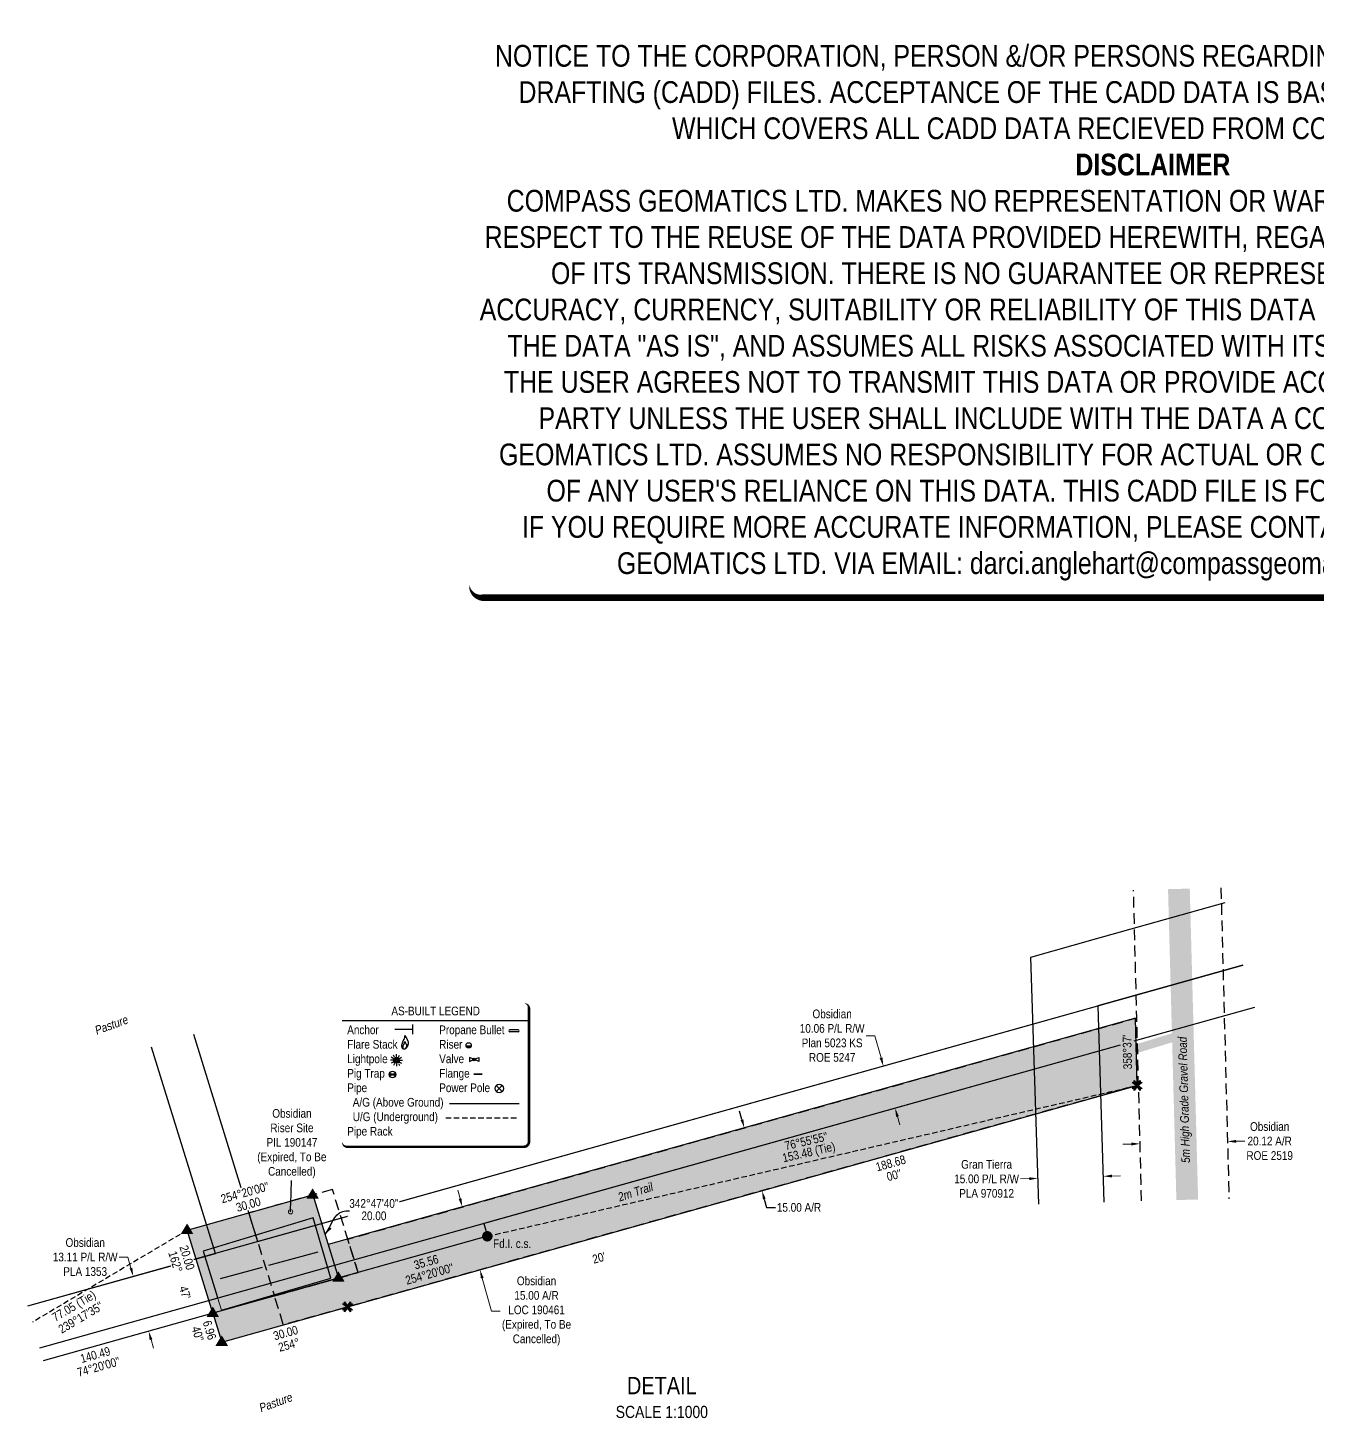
# Model space of a CAD drawing. Extents: x 610690 to 613304, y 5894066 to 5895859.
# Drawn here: x 610690 to 612173, y 5894260 to 5895859 of the extents above; entities that cross this region are included whole.
import ezdxf
from ezdxf.enums import TextEntityAlignment as Align

# ---------------------------------------------------------------- set-up
doc = ezdxf.new("R2010")
doc.units = 0
doc.header["$LTSCALE"] = 5
doc.header["$PDSIZE"] = 0.5
for name, pattern in [('foc-ACCESSROAD', [3.75, 2.5, -1.25]), ('foc-TIELINE', [1.875, 1.25, -0.625]), ('POWERLINE5', [7.8, 2.4, -0.6, 0.6, -0.6, 0.6, -0.6, 2.4]), ('UG_PIPE', [1.875, 1.25, -0.625])]:
    doc.linetypes.add(name, pattern=pattern)
doc.layers.get('Defpoints').update_dxf_attribs({"color": 9})
for name, color, linetype in [('AS-FENCE', 48, 'foc-FENCE'), ('AS-PIPE-UG', 44, 'UG_PIPE'), ('AS-POWER-EXISTING', 72, 'POWERLINE5'), ('AS-ROADS', 254, 'Continuous'), ('AS-SYMBOL', 7, 'Continuous'), ('C-AR', 13, 'foc-ACCESSROAD'), ('C-RW', 13, 'Continuous'), ('C-WS', 13, 'foc-ACCESSROAD'), ('CG-NOTES', 7, 'Continuous'), ('DETAIL-T', 7, 'Continuous'), ('F-RW', 190, 'Continuous'), ('L-BD', 7, 'Continuous'), ('L-MON', 1, 'Continuous'), ('L-TIE', 7, 'foc-TIELINE'), ('P-PROPOSED', 10, 'Continuous'), ('P-PROPOSED-H', 21, 'Continuous'), ('P-TXT', 4, 'Continuous')]:
    doc.layers.add(name, color=color, linetype=linetype)
for name, color, linetype, lineweight in [('AS-GENERAL', 48, 'Continuous', 18), ('C-AR-T', 13, 'Continuous', 9), ('C-RW-T', 13, 'Continuous', 9), ('C-WS-T', 13, 'Continuous', 9), ('F-RW-T', 190, 'Continuous', 9), ('T-TEXT', 48, 'Continuous', 18)]:
    doc.layers.add(name, color=color, linetype=linetype, lineweight=lineweight)
doc.layers.add('AS-PIPE-AG', color=7, linetype='Continuous', true_color=0x7d00fa)
doc.layers.add('DISCLAIMER', color=7, linetype='Continuous', plot=False)
doc.styles.add('175L', font='ARIALN.TTF', dxfattribs={"height": 20})
doc.styles.add('80', font='ARIALN.TTF', dxfattribs={"height": 10})
doc.styles.add('80CG', font='ARIALN.TTF', dxfattribs={"height": 10})
doc.styles.add('80L', font='ARIALN.TTF', dxfattribs={"height": 10})
doc.styles.add('80LS', font='ARIALNI.TTF', dxfattribs={"height": 10})
doc.styles.add('foc-LtypeFont', font='ARIALN.TTF', dxfattribs={"height": 7.35})
doc.linetypes.add('foc-FENCE', pattern='A,10,-1,["X",foc-LtypeFont,S=0.2,R=0,X=-0.625,Y=-0.75],-1.24', length=12.24)
doc.dimstyles.new('Compass 5 000', dxfattribs={"dimscale": 5, "dimtxt": 9, "dimasz": 2, "dimexe": 0.2, "dimexo": 0.0625, "dimgap": 0.5, "dimtad": 0, "dimtih": 1, "dimtoh": 1, "dimzin": 0, "dimdsep": 46, "dimtxsty": '80CG', "dimcen": 0.1, "dimse1": 1, "dimse2": 1, "dimclrd": 256, "dimclrt": 256, "dimaunit": 1, "dimadec": 4, "dimazin": 0, "dimtfac": 0.06, "dimtofl": 0, "dimtmove": 0, "dimatfit": 1, "dimfxl": 0.2, "dimtolj": 1, "dimtzin": 0, "dimlwd": -1, "dimarcsym": 0})

# ---------------------------------------------------------------- blocks, each defined once
blk = doc.blocks.new('*D436')
at = {"layer": 'C-AR-T', "transparency": 16777216}
for p, q in [((611187.2, 5894512.1), (611184.5, 5894521.8)), ((611212.8, 5894420.7), (611223.5, 5894382.7)), ((611223.5, 5894382.7), (611233.5, 5894382.7))]:
    blk.add_line(p, q, dxfattribs=at)
for points in [[(611188.8, 5894512.6), (611185.6, 5894511.7), (611189.9, 5894502.5)], [(611214.4, 5894421.2), (611211.2, 5894420.3), (611210.1, 5894430.3)]]:
    blk.add_solid(points, dxfattribs=at)
at = {"layer": 'Defpoints', "color": 0, "transparency": 16777216}
for p in [(611234.9, 5894515.1), (611189.9, 5894502.5), (611255.1, 5894442.9)]:
    blk.add_point(p, dxfattribs=at)
at = {"layer": 'C-AR-T', "transparency": 16777216, "insert": (611275.2, 5894382.7), "char_height": 10, "attachment_point": 5, "style": '80CG'}
blk.add_mtext('\\A1;Obsidian\\P15.00 A/R\\PLOC 190461\\P(Expired, To Be\\PCancelled)', dxfattribs=at)
blk = doc.blocks.new('*D437')
at = {"layer": 'Defpoints', "color": 0, "transparency": 16777216}
for p in [(611534.4, 5894521.3), (611117.9, 5894482.3), (611138.1, 5894410.2)]:
    blk.add_point(p, dxfattribs=at)
at = {"layer": 'P-TXT', "transparency": 16777216}
for p, q in [((611511.4, 5894603.1), (611508.7, 5894612.7)), ((611537.1, 5894511.6), (611539.8, 5894502)), ((611539.8, 5894502), (611549.8, 5894502))]:
    blk.add_line(p, q, dxfattribs=at)
for points in [[(611513, 5894603.5), (611509.8, 5894602.6), (611514.1, 5894593.4)], [(611538.7, 5894512.1), (611535.5, 5894511.2), (611534.4, 5894521.3)]]:
    blk.add_solid(points, dxfattribs=at)
at = {"layer": 'P-TXT', "transparency": 16777216, "insert": (611577, 5894502), "char_height": 10, "attachment_point": 5, "style": '80CG'}
blk.add_mtext('\\A1;15.00 A/R', dxfattribs=at)
blk = doc.blocks.new('TRIA')
blk.add_hatch(color=255).paths.add_polyline_path([(-0.04, 1.52), (-1.47, -0.87), (1.39, -0.87)])
blk = doc.blocks.new('TRIAA')
blk.add_blockref('TRIA', (0, 0))
blk = doc.blocks.new('TRIB')
at = {"color": 1}
blk.add_lwpolyline([(-1.12, -0.67), (-0.04, 1.13), (1.04, -0.67)], close=True, dxfattribs=at)
blk = doc.blocks.new('TRIBB')
blk.add_blockref('TRIB', (0, 0))
blk = doc.blocks.new('TRICC')
for name in ['TRIAA', 'TRIBB']:
    blk.add_blockref(name, (0, 0))
blk = doc.blocks.new('plspike')
blk.add_blockref('TRICC', (0, 0))
blk = doc.blocks.new('*D438')
at = {"layer": 'C-RW-T', "transparency": 16777216}
for p, q in [((610805.2, 5894444.9), (610795.2, 5894444.9)), ((610808.8, 5894432.3), (610805.2, 5894444.9)), ((610831.9, 5894350), (610834.6, 5894340.3))]:
    blk.add_line(p, q, dxfattribs=at)
for points in [[(610810.4, 5894432.8), (610807.2, 5894431.9), (610811.5, 5894422.7)], [(610833.5, 5894350.4), (610830.3, 5894349.5), (610829.2, 5894359.6)]]:
    blk.add_solid(points, dxfattribs=at)
at = {"layer": 'Defpoints', "color": 0, "transparency": 16777216}
for p in [(610811.3, 5894422.6), (610811.5, 5894422.7), (610829, 5894359.5)]:
    blk.add_point(p, dxfattribs=at)
at = {"layer": 'C-RW-T', "transparency": 16777216, "insert": (610756.2, 5894444.9), "char_height": 10, "attachment_point": 5, "style": '80CG'}
blk.add_mtext('\\A1;Obsidian\\P13.11 P/L R/W\\PPLA 1353', dxfattribs=at)
blk = doc.blocks.new('*D439')
at = {"layer": 'Defpoints', "color": 0, "transparency": 16777216}
for p in [(611851.8, 5894535.4), (611851.9, 5894532.8), (611926.8, 5894535.2)]:
    blk.add_point(p, dxfattribs=at)
at = {"layer": 'F-RW-T', "transparency": 16777216}
for p, q in [((611936.7, 5894538.1), (611946.7, 5894538.4)), ((611841.8, 5894535.1), (611831.8, 5894534.8))]:
    blk.add_line(p, q, dxfattribs=at)
for points in [[(611841.7, 5894536.7), (611841.8, 5894533.4), (611851.8, 5894535.4)], [(611936.7, 5894539.8), (611936.8, 5894536.5), (611926.7, 5894537.8)]]:
    blk.add_solid(points, dxfattribs=at)
at = {"layer": 'F-RW-T', "transparency": 16777216, "insert": (611792.7, 5894534.8), "char_height": 10, "attachment_point": 5, "style": '80CG'}
blk.add_mtext('\\A1;Gran Tierra\\P15.00 P/L R/W\\PPLA 970912', dxfattribs=at)
blk = doc.blocks.new('*D440')
at = {"layer": 'C-AR-T', "transparency": 16777216}
for p, q in [((611959.2, 5894574.9), (611949.2, 5894574.7)), ((612079.7, 5894578.1), (612089.7, 5894578.3))]:
    blk.add_line(p, q, dxfattribs=at)
for points in [[(611959.1, 5894576.6), (611959.2, 5894573.3), (611969.2, 5894575.2)], [(612079.6, 5894579.7), (612079.7, 5894576.4), (612069.7, 5894577.8)]]:
    blk.add_solid(points, dxfattribs=at)
at = {"layer": 'Defpoints', "color": 0, "transparency": 16777216}
for p in [(611969.1, 5894578.9), (612069.6, 5894581.5), (612069.7, 5894577.8)]:
    blk.add_point(p, dxfattribs=at)
at = {"layer": 'C-AR-T', "transparency": 16777216, "insert": (612118.2, 5894578.3), "char_height": 10, "attachment_point": 5, "style": '80CG'}
blk.add_mtext('\\A1;Obsidian\\P20.12 A/R\\PROE 2519', dxfattribs=at)
blk = doc.blocks.new('as-built legend')
blk.add_hatch(color=13).paths.add_polyline_path([(38.3, 16.1), (32.5, 16.1, 0.774597)])
h = blk.add_hatch(color=13)
h.dxf.hatch_style = 1
edge = h.paths.add_edge_path()
edge.add_arc((-47.7, -0.3), 3.41, 0, 360)
at = {"layer": 'AS-SYMBOL'}
h = blk.add_hatch(color=13, dxfattribs=at)
h.dxf.hatch_style = 1
h.paths.add_polyline_path([(-52.7, -16.7, 1), (-54.9, -16.7, 1)])
h = blk.add_hatch(color=13, dxfattribs=at)
h.dxf.hatch_style = 1
h.paths.add_polyline_path([(-51.7, -16.7, 1), (-49.4, -16.7, 1)])
at = {"color": 1}
blk.add_line((-110.3, 45.3), (104.8, 45.3), dxfattribs=at)
at = {"color": 13}
for p, q in [((92.3, 34.7), (82.7, 34.7)), ((92.3, 32.3), (82.7, 32.3)), ((32.5, 16.1), (38.3, 16.1)), ((-51.4, 1.9), (-53.7, 3.1)), ((-49.8, 3.4), (-51.1, 5.7)), ((-47.7, 4), (-47.7, 6.6)), ((-45.5, 3.4), (-44.2, 5.7)), ((-44, 1.9), (-41.7, 3.1)), ((36.2, 2.8), (36.2, -1.6)), ((40.3, 1.2), (36.2, 2.8)), ((43.1, 1.2), (47.2, 2.8)), ((47.2, 2.8), (47.2, -1.6)), ((-52, -0.3), (-54.6, -0.3)), ((-51.4, -2.5), (-53.7, -3.8)), ((-49.8, -4), (-51.1, -6.3)), ((-47.7, -4.6), (-47.7, -7.2)), ((-45.5, -4), (-44.2, -6.3)), ((-44, -2.5), (-41.7, -3.8)), ((-43.4, -0.3), (-40.8, -0.3)), ((36.2, -1.6), (40.3, 0)), ((47.2, -1.6), (43.1, 0))]:
    blk.add_line(p, q, dxfattribs=at)
at = {"color": 1, "flags": 128}
blk.add_lwpolyline([(-104.3, -99.9, 3, 3, 0), (98.8, -99.9, 3, 3, 0.414214), (104.8, -93.9, 3, 3, 0), (104.8, 59.3, 3, 0, 0.414214), (98.8, 65.3, 0, 0, 0), (-104.3, 65.3, 0, 0, 0.414214), (-110.3, 59.3, 0, 0, 0), (-110.3, -93.9, 0, 3, 0.414214)], format="xyseb", close=True, dxfattribs=at)
at = {"color": 13, "flags": 128}
for points in [[(-37.6, 12.7), (-37.8, 12.6), (-38, 12.5), (-38.2, 12.4), (-38.5, 12.4), (-38.7, 12.4), (-38.9, 12.3), (-39.1, 12.4), (-39.4, 12.4), (-39.6, 12.4), (-39.8, 12.5), (-39.9, 12.6), (-40.1, 12.7), (-40.3, 12.9), (-40.4, 13.1), (-40.6, 13.3), (-40.7, 13.5), (-40.8, 13.7), (-41, 14), (-41.1, 14.3), (-41.2, 14.6), (-41.3, 15), (-41.3, 15.4), (-41.4, 15.8), (-41.4, 16.2), (-41.4, 16.6), (-41.3, 17.1), (-41.3, 17.6), (-41.2, 18.1), (-41.1, 18.6), (-40.9, 19.1), (-40.8, 19.6), (-40.6, 20), (-40.5, 20.4), (-40.3, 20.8), (-40.2, 21.2), (-40, 21.6), (-39.8, 22), (-39.6, 22.3), (-39.5, 22.7), (-39.3, 23), (-39.1, 23.4), (-39, 23.8), (-38.8, 24.1), (-38.6, 24.5), (-38.5, 24.9), (-38.4, 25.3), (-38.2, 25.7), (-38.1, 26.1), (-38.1, 26.4), (-38, 26.8), (-38, 27.1), (-37.9, 27.4), (-37.9, 27.7), (-37.9, 27.8), (-37.8, 28), (-37.8, 28), (-37.7, 28), (-37.6, 27.9), (-37.5, 27.7), (-37.3, 27.5), (-37.2, 27.3), (-37.1, 27), (-36.9, 26.7), (-36.8, 26.5), (-36.7, 26.2), (-36.6, 25.9), (-36.5, 25.7), (-36.3, 25.4), (-36.2, 25.2), (-36.1, 25), (-36, 24.7), (-35.8, 24.4), (-35.7, 24.2), (-35.5, 23.9), (-35.4, 23.6), (-35.2, 23.3), (-35.1, 23), (-34.9, 22.8), (-34.8, 22.5), (-34.7, 22.2), (-34.6, 22), (-34.4, 21.8), (-34.4, 21.5), (-34.3, 21.3), (-34.2, 21.1), (-34.2, 20.9), (-34.1, 20.7), (-34.1, 20.5), (-34.1, 20.3), (-34.1, 20.1), (-34.1, 19.9), (-34.2, 19.7), (-34.2, 19.5), (-34.2, 19.3), (-34.2, 19.1), (-34.3, 18.9), (-34.3, 18.6), (-34.3, 18.4), (-34.3, 18.2), (-34.4, 17.9), (-34.4, 17.7), (-34.4, 17.4), (-34.5, 17.2), (-34.5, 17), (-34.6, 16.7), (-34.7, 16.5), (-34.8, 16.3), (-35, 16.1), (-35.1, 15.8), (-35.2, 15.6), (-35.4, 15.4), (-35.5, 15.2), (-35.6, 15.1), (-35.7, 14.9), (-35.9, 14.7), (-36, 14.5), (-36.1, 14.4), (-36.2, 14.2), (-36.3, 14.1), (-36.4, 13.9), (-36.5, 13.7), (-36.7, 13.6), (-36.8, 13.4), (-36.9, 13.2), (-37.1, 13.1), (-37.2, 12.9), (-37.4, 12.8)], [(-38, 12.5), (-38.2, 12.5), (-38.3, 12.4), (-38.4, 12.4), (-38.5, 12.4), (-38.7, 12.4), (-38.8, 12.4), (-38.9, 12.4), (-39, 12.4), (-39.2, 12.4), (-39.3, 12.4), (-39.4, 12.5), (-39.5, 12.6), (-39.5, 12.7), (-39.6, 12.8), (-39.7, 12.9), (-39.8, 13), (-39.9, 13.1), (-39.9, 13.3), (-40, 13.4), (-40.1, 13.6), (-40.1, 13.8), (-40.1, 14), (-40.2, 14.3), (-40.2, 14.5), (-40.2, 14.8), (-40.1, 15), (-40.1, 15.3), (-40, 15.6), (-40, 15.9), (-39.9, 16.1), (-39.8, 16.4), (-39.8, 16.7), (-39.7, 16.9), (-39.6, 17.1), (-39.5, 17.3), (-39.4, 17.5), (-39.3, 17.7), (-39.2, 17.9), (-39.1, 18.1), (-39, 18.3), (-38.9, 18.5), (-38.8, 18.7), (-38.7, 19), (-38.6, 19.2), (-38.5, 19.4), (-38.5, 19.6), (-38.4, 19.8), (-38.4, 20), (-38.3, 20.2), (-38.3, 20.4), (-38.3, 20.6), (-38.2, 20.8), (-38.2, 20.9), (-38.2, 21), (-38.2, 21.1), (-38.1, 21.1), (-38.1, 21.1), (-38, 21.1), (-38, 21), (-37.9, 20.9), (-37.8, 20.7), (-37.8, 20.6), (-37.7, 20.4), (-37.6, 20.3), (-37.5, 20.1), (-37.5, 20), (-37.4, 19.8), (-37.3, 19.7), (-37.3, 19.6), (-37.2, 19.4), (-37.1, 19.3), (-37.1, 19.1), (-37, 19), (-36.9, 18.8), (-36.8, 18.7), (-36.7, 18.5), (-36.6, 18.3), (-36.6, 18.2), (-36.5, 18), (-36.4, 17.9), (-36.3, 17.8), (-36.3, 17.6), (-36.2, 17.5), (-36.2, 17.4), (-36.2, 17.3), (-36.1, 17.1), (-36.1, 17), (-36.1, 16.9), (-36.1, 16.8), (-36.1, 16.7), (-36.1, 16.6), (-36.1, 16.5), (-36.1, 16.4), (-36.2, 16.2), (-36.2, 16.1), (-36.2, 16), (-36.2, 15.9), (-36.2, 15.7), (-36.2, 15.6), (-36.2, 15.5), (-36.2, 15.3), (-36.3, 15.2), (-36.3, 15.1), (-36.3, 14.9), (-36.4, 14.8), (-36.4, 14.7), (-36.5, 14.6), (-36.6, 14.4), (-36.7, 14.3), (-36.7, 14.2), (-36.8, 14.1), (-36.9, 14), (-36.9, 13.9), (-37, 13.8), (-37.1, 13.7), (-37.1, 13.6), (-37.2, 13.5), (-37.3, 13.4), (-37.3, 13.3), (-37.4, 13.2), (-37.5, 13.1), (-37.5, 13), (-37.6, 12.9), (-37.7, 12.9), (-37.8, 12.8), (-37.8, 12.7), (-37.9, 12.6)]]:
    blk.add_lwpolyline(points, close=True, dxfattribs=at)
at = {"color": 13, "const_width": 2, "flags": 128}
blk.add_lwpolyline([(41.3, -16.2), (46.3, -16.2), (51.3, -16.2)], dxfattribs=at)
at = {"color": 13}
for centre, radius in [((35.4, 16.9), 3), ((-47.7, -0.3), 3.41), ((41.7, 0.6), 1.56), ((41.7, 0.6), 0.55)]:
    blk.add_circle(centre, radius, dxfattribs=at)
for centre, start, end in [((82.7, 33.5), 90, 270), ((92.3, 33.5), 270, 90)]:
    blk.add_arc(centre, 1.2, start, end, dxfattribs=at)
at = {"layer": 'AS-PIPE-AG', "flags": 128}
blk.add_lwpolyline([(13.4, -50.2), (93.4, -50.2)], dxfattribs=at)
at = {"layer": 'AS-PIPE-UG', "flags": 128}
blk.add_lwpolyline([(9, -66.5), (93.3, -66.5)], dxfattribs=at)
at = {"layer": 'AS-POWER-EXISTING', "linetype": 'Continuous'}
for p, q in [((74, -36.2), (67.1, -29.5)), ((67.1, -36.2), (74, -29.5))]:
    blk.add_line(p, q, dxfattribs=at)
blk.add_circle((70.5, -32.8), 4.8, dxfattribs=at)
at = {"layer": 'AS-SYMBOL', "color": 72}
blk.add_line((-28.9, 29.9), (-28.9, 40.9), dxfattribs=at)
at = {"layer": 'AS-SYMBOL', "color": 72, "flags": 128}
blk.add_lwpolyline([(-49.5, 35.4), (-28.9, 35.4)], dxfattribs=at)
at = {"layer": 'AS-SYMBOL', "color": 13}
for centre, radius in [((-52.2, -16.7), 3.75), ((-53.8, -16.7), 1.12), ((-50.5, -16.7), 1.12)]:
    blk.add_circle(centre, radius, dxfattribs=at)
at = {"insert": (-60.3, 61.4), "char_height": 10, "attachment_point": 1, "style": '80L'}
blk.add_mtext_dynamic_manual_height_columns('\\pi6.80782;AS-BUILT LEGEND', width=114.83, gutter_width=45, heights=[0], dxfattribs=at)
at = {"layer": 'CG-NOTES', "char_height": 10, "attachment_point": 1, "style": '80L'}
for s, insert, width in [('Anchor\\PFlare Stack\\PLightpole\\PPig Trap\\PPipe\\P  A/G (Above Ground)\\P  U/G (Underground)\\PPipe Rack', (-104.3, 39.7), 110.209), ('Propane Bullet\\PRiser\\PValve\\PFlange\\PPower Pole', (1.5, 39.7), 85.182)]:
    blk.add_mtext(s, dxfattribs=dict(at, insert=insert, width=width))
blk = doc.blocks.new('*D462')
at = {"layer": 'C-RW-T', "transparency": 16777216}
for p, q in [((611664.1, 5894699.5), (611654.1, 5894699.5)), ((611671.3, 5894674.2), (611664.1, 5894699.5)), ((611690.2, 5894606.5), (611692.9, 5894596.9))]:
    blk.add_line(p, q, dxfattribs=at)
for points in [[(611672.9, 5894674.6), (611669.6, 5894673.7), (611674, 5894664.6)], [(611691.8, 5894607), (611688.6, 5894606.1), (611687.5, 5894616.2)]]:
    blk.add_solid(points, dxfattribs=at)
at = {"layer": 'Defpoints', "color": 0, "transparency": 16777216}
for p in [(611674, 5894664.6), (611649.4, 5894657.7), (611663, 5894609.3)]:
    blk.add_point(p, dxfattribs=at)
at = {"layer": 'C-RW-T', "transparency": 16777216, "insert": (611615.1, 5894699.5), "char_height": 10, "attachment_point": 5, "style": '80CG'}
blk.add_mtext('\\A1;Obsidian\\P10.06 P/L R/W\\PPlan 5023 KS\\PROE 5247', dxfattribs=at)
blk = doc.blocks.new('fdia')
at = {"color": 255, "const_width": 1}
blk.add_lwpolyline([(-0.5, 0, 1), (0.5, 0, 1)], format="xyb", close=True, dxfattribs=at)
blk = doc.blocks.new('Fdiaa')
blk.add_blockref('fdia', (0, 0))
blk = doc.blocks.new('fdib')
at = {"color": 1, "const_width": 1.6}
blk.add_lwpolyline([(-0.4, 0, 1), (0.4, 0, 1)], format="xyb", close=True, dxfattribs=at)
at = {"color": 1}
blk.add_circle((0, 0), 0.8, dxfattribs=at)
blk = doc.blocks.new('Fdibb')
blk.add_blockref('fdib', (0, 0))
blk = doc.blocks.new('fdicc')
for name in ['Fdibb', 'Fdiaa']:
    blk.add_blockref(name, (0, 0))
blk = doc.blocks.new('FDI')
blk.add_blockref('fdicc', (0, 0))
blk = doc.blocks.new('TEMP')
h = blk.add_hatch(color=255)
h.dxf.hatch_style = 1
h.paths.add_polyline_path([(0, 0.25), (-0.67, 1.15), (-0.67, 0.67), (-1.15, 0.67), (-0.25, 0), (-1.15, -0.67), (-0.67, -0.67), (-0.67, -1.15), (0, -0.25), (0.67, -1.15), (0.67, -0.67), (1.15, -0.67), (0.25, 0), (1.15, 0.67), (0.67, 0.67), (0.67, 1.15)])
h.paths.add_polyline_path([(0.57, 0.85), (0.57, 0.57), (0.85, 0.57), (0.08, 0), (0.85, -0.57), (0.57, -0.57), (0.57, -0.85), (0, -0.08), (-0.57, -0.85), (-0.57, -0.57), (-0.85, -0.57), (-0.08, 0), (-0.85, 0.57), (-0.57, 0.57), (-0.57, 0.85), (0, 0.08)], flags=16)
h = blk.add_hatch(color=1)
h.dxf.hatch_style = 1
h.paths.add_polyline_path([(0, 0.08), (-0.57, 0.85), (-0.57, 0.57), (-0.85, 0.57), (-0.08, 0), (-0.85, -0.57), (-0.57, -0.57), (-0.57, -0.85), (0, -0.08), (0.57, -0.85), (0.57, -0.57), (0.85, -0.57), (0.08, 0), (0.85, 0.57), (0.57, 0.57), (0.57, 0.85)])
at = {"color": 1}
for p, q in [((-0.08, 0), (0.08, 0)), ((0, 0.08), (0, -0.08))]:
    blk.add_line(p, q, dxfattribs=at)
at = {"color": 255, "flags": 128}
blk.add_lwpolyline([(-0.25, 0), (-1.15, 0.67), (-0.67, 0.67), (-0.67, 1.15), (0, 0.25), (0.67, 1.15), (0.67, 0.67), (1.15, 0.67), (0.25, 0), (1.15, -0.67), (0.67, -0.67), (0.67, -1.15), (0, -0.25), (-0.67, -1.15), (-0.67, -0.67), (-1.15, -0.67)], close=True, dxfattribs=at)
at = {"color": 1, "flags": 128}
blk.add_lwpolyline([(-0.08, 0), (-0.85, 0.57), (-0.57, 0.57), (-0.57, 0.85), (0, 0.08), (0.57, 0.85), (0.57, 0.57), (0.85, 0.57), (0.08, 0), (0.85, -0.57), (0.57, -0.57), (0.57, -0.85), (0, -0.08), (-0.57, -0.85), (-0.57, -0.57), (-0.85, -0.57)], close=True, dxfattribs=at)
blk = doc.blocks.new('Disclaimer_Legal')
at = {"layer": 'DISCLAIMER', "color": 254, "flags": 128}
blk.add_lwpolyline([(-3612.9, -1104.6, 37.5, 37.5, 0), (4096.1, -1104.6, 37.5, 37.5, 0.414214), (4171.1, -1029.6, 37.5, 37.5, 0), (4171.1, 2078.7, 37.5, 0, 0.414214), (4096.1, 2153.7, 0, 0, 0), (-3612.9, 2153.7, 0, 0, 0.414214), (-3687.9, 2078.7, 0, 0, 0), (-3687.9, -1029.6, 0, 37.5, 0.414214)], format="xyseb", close=True, dxfattribs=at)
at = {"layer": 'DISCLAIMER', "color": 254, "insert": (241.6, 533.9), "char_height": 125, "width": 7717.568, "attachment_point": 5, "style": '80'}
blk.add_mtext('NOTICE TO THE CORPORATION, PERSON &/OR PERSONS REGARDING THIS COMPUTER AIDED DESIGN AND DRAFTING (CADD) FILES. ACCEPTANCE OF THE CADD DATA IS BASED ON THE FOLLOWING DISCLAIMER WHICH COVERS ALL CADD DATA RECIEVED FROM COMPASS GEOMATICS LTD.\\P{\\fArial Narrow|b1|i0|c0|p34;DISCLAIMER}\\PCOMPASS GEOMATICS LTD. MAKES NO REPRESENTATION OR WARRANTIES, EXPRESS OR IMPLIED, WITH RESPECT TO THE REUSE OF THE DATA PROVIDED HEREWITH, REGARDLESS OF ITS FORMAT OR THE MEANS OF ITS TRANSMISSION. THERE IS NO GUARANTEE OR REPRESENTATION TO THE USER AS TO THE ACCURACY, CURRENCY, SUITABILITY OR RELIABILITY OF THIS DATA FOR ANY PURPOSE. THE USER ACCEPTS THE DATA "AS IS", AND ASSUMES ALL RISKS ASSOCIATED WITH ITS USE. BY ACCEPTANCE OF THIS DATA, THE USER AGREES NOT TO TRANSMIT THIS DATA OR PROVIDE ACCESS OR ANY PART OF IT TO ANOTHER PARTY UNLESS THE USER SHALL INCLUDE WITH THE DATA A COPY OF THIS DISCLAIMER. COMPASS GEOMATICS LTD. ASSUMES NO RESPONSIBILITY FOR ACTUAL OR CONSEQUENTIAL DAMAGE AS A RESULT OF ANY USER\'S RELIANCE ON THIS DATA. THIS CADD FILE IS FOR ILLUSTRATION PURPOSES ONLY.\\PIF YOU REQUIRE MORE ACCURATE INFORMATION, PLEASE CONTACT DARCI ANGLEHART AT COMPASS GEOMATICS LTD. VIA EMAIL: darci.anglehart@compassgeomatics.ca OR CELL: 506-961-7292', dxfattribs=at)

msp = doc.modelspace()

# ---------------------------------------------------------------- hatches: boundary and pattern name
at = {"layer": 'P-PROPOSED-H'}
h = msp.add_hatch(color=256, dxfattribs=at)
h.dxf.hatch_style = 1
h.paths.add_polyline_path([(611963.951, 5894719.599), (611035.639, 5894459.25), (611047.533, 5894420.838), (610903.163, 5894380.348), (610913.453, 5894347.119), (611922.264, 5894630.045), (611965.816, 5894642.259)])
h = msp.add_hatch(color=256, dxfattribs=at)
h.dxf.hatch_style = 1
h.paths.add_polyline_path([(610903.163, 5894380.349), (610873.594, 5894475.836), (611017.965, 5894516.325), (611047.533, 5894420.838)])

# ---------------------------------------------------------------- linework, layer by layer
at = {"layer": 'AS-FENCE', "flags": 128}
msp.add_lwpolyline([(610912.825, 5894383.707), (611038.69, 5894420.802), (611018.18, 5894490.237), (610892.025, 5894451.542), (610908.375, 5894398.342)], dxfattribs=at)
at = {"layer": 'AS-GENERAL', "flags": 128}
msp.add_lwpolyline([(610908.395, 5894398.247), (610912.825, 5894383.717)], dxfattribs=at)
at = {"layer": 'AS-PIPE-AG', "flags": 128}
for points in [[(610967.545, 5894435.542), (611024.03, 5894451.102)], [(610911.645, 5894420.197), (610959.995, 5894433.422)]]:
    msp.add_lwpolyline(points, dxfattribs=at)
at = {"layer": 'AS-ROADS', "flags": 128}
for points, const_width in [([(612013.82, 5894868.338), (612023.431, 5894510.795)], 24.99), ([(612018.635, 5894700.982), (611908.12, 5894667.102), (611746.25, 5894610.372), (611597.255, 5894564.422), (611421.535, 5894530.562), (611267.105, 5894480.052), (611084.35, 5894419.777), (610942.495, 5894373.257)], 9.996)]:
    msp.add_lwpolyline(points, dxfattribs=dict(at, const_width=const_width))
at = {"layer": 'C-AR', "flags": 128}
msp.add_lwpolyline([(611922.264, 5894630.045), (610984.094, 5894366.93), (610973.814, 5894400.163), (611070.061, 5894427.156), (611058.178, 5894465.571), (611963.951, 5894719.599), (611965.816, 5894642.259)], close=True, dxfattribs=at)
at = {"layer": 'C-AR'}
msp.add_lwpolyline([(610973.814, 5894400.163), (611070.061, 5894427.156), (611040.521, 5894522.652), (610944.274, 5894495.659), (610973.814, 5894400.163)], dxfattribs=at)
at = {"layer": 'C-RW', "flags": 128}
for points in [[(610690.229, 5894388.672), (612087.142, 5894780.453)], [(610880.66, 5894701.308), (610954.444, 5894462.783), (612087.141, 5894780.454)], [(612100.726, 5894732.032), (611961.918, 5894693.103)], [(612100.726, 5894732.032), (611961.918, 5894693.103)], [(610690.227, 5894388.679), (610906.024, 5894449.203), (610832.635, 5894686.452)], [(611946.339, 5894688.734), (610703.811, 5894340.261)], [(611946.339, 5894688.734), (611214.477, 5894483.479), (611218.666, 5894468.833), (610707.926, 5894325.593)]]:
    msp.add_lwpolyline(points, dxfattribs=at)
at = {"layer": 'C-WS', "flags": 128}
for points in [[(611970.873, 5894509.433), (611965.415, 5894720.032), (611961.607, 5894866.985)], [(612062.134, 5894869.59), (612071.4, 5894512.038)]]:
    msp.add_lwpolyline(points, dxfattribs=at)
at = {"layer": 'F-RW', "flags": 128}
for points in [[(611852.737, 5894505.643), (611843.615, 5894789.995), (611917.955, 5894810.852), (612066.89, 5894852.636)], [(612087.142, 5894780.452), (611920.431, 5894733.681), (611927.669, 5894508.047)]]:
    msp.add_lwpolyline(points, dxfattribs=at)
at = {"layer": 'L-TIE'}
for p, q in [((611218.59, 5894468.812), (611965.816, 5894642.259)), ((610873.594, 5894475.836), (610695.457, 5894370.038))]:
    msp.add_line(p, q, dxfattribs=at)
at = {"layer": 'P-PROPOSED', "flags": 128}
msp.add_lwpolyline([(611963.951, 5894719.599), (611035.639, 5894459.25), (611047.533, 5894420.838), (610903.163, 5894380.348), (610913.453, 5894347.119), (611922.264, 5894630.045), (611965.816, 5894642.259)], close=True, dxfattribs=at)
at = {"layer": 'P-PROPOSED'}
msp.add_lwpolyline([(610903.163, 5894380.349), (610873.594, 5894475.836), (611017.965, 5894516.325), (611047.533, 5894420.838)], close=True, dxfattribs=at)

# ---------------------------------------------------------------- block references
at = {"layer": 'CG-NOTES', "xscale": 0.9996079999999999, "yscale": 0.9996079999999999, "zscale": 0.9996079999999999}
msp.add_blockref('as-built legend', (611161.764, 5894671.574), dxfattribs=at)
at = {"layer": 'Defpoints', "xscale": 0.2, "yscale": 0.2, "zscale": 0.2}
msp.add_blockref('Disclaimer_Legal', (611935.541, 5895424.159), dxfattribs=at)
at = {"layer": 'L-MON', "color": 5, "xscale": 4.99804, "yscale": 4.99804, "zscale": 4.99804}
for p in [(611965.816, 5894642.259), (611057.823, 5894387.608)]:
    msp.add_blockref('TEMP', p, dxfattribs=at)
at = {"layer": 'L-MON', "xscale": 4.99804, "yscale": 4.99804, "zscale": 4.99804}
for name, p in [('plspike', (611017.95, 5894516.372)), ('plspike', (610873.52, 5894475.877)), ('FDI', (611218.59, 5894468.812)), ('plspike', (611047.525, 5894420.867)), ('plspike', (610903.115, 5894380.347)), ('plspike', (610913.37, 5894347.172))]:
    msp.add_blockref(name, p, dxfattribs=at)

# ---------------------------------------------------------------- texts
at = {"layer": 'DETAIL-T', "color": 3, "insert": (611419.273, 5894283.382), "char_height": 19.99216, "width": 105.46424, "attachment_point": 5, "style": '80CG'}
msp.add_mtext('DETAIL\\P{\\H0.7x;SCALE 1:1000}', dxfattribs=at)
at = {"layer": 'L-BD', "style": '80L'}
for s, height, rotation, p in [("358%%d37'", 9.9961, 91.381733, (611954.494, 5894680.7)), ("76°55'55''", 9.9961, 13.068149, (611585.255, 5894578.295)), ('153.48 (Tie)', 9.99608, 13.068149, (611588.476, 5894564.419)), ('188.68', 9.9961, 15.6664, (611682.426, 5894552.918)), ("00''", 9.9961, 15.6664, (611686.273, 5894539.203)), ('35.56', 9.9961, 15.6664, (611148.298, 5894439.235)), ("20'", 9.9961, 15.6664, (611346.975, 5894444.045)), ("254°20'00''", 9.99608, 15.6664, (611152.144, 5894425.52)), ("47'", 9.9961, 287.2057, (610870.964, 5894404.069)), ('77.05 (Tie)', 9.99608, 30.7066, (610743.821, 5894387.718)), ("239°17'35''", 9.99608, 30.7066, (610751.095, 5894375.471)), ("40''", 9.9961, 287.2057, (610885.634, 5894356.694)), ('6.96', 9.9961, 287.2057, (610899.241, 5894360.908)), ('30.00', 9.9961, 15.6664, (610986.658, 5894357.787)), ('254°', 9.9961, 15.6664, (610990.505, 5894344.072)), ("74°20'00''", 9.9961, 15.6664, (610771.647, 5894318.808)), ('140.49', 9.9961, 15.6664, (610767.8, 5894332.523))]:
    msp.add_text(s, height=height, rotation=rotation, dxfattribs=at).set_placement(p, align=Align.MIDDLE)
at = {"layer": 'L-MON', "insert": (611225.225, 5894465.415), "char_height": 9.9961, "attachment_point": 1, "style": '80L'}
msp.add_mtext_dynamic_manual_height_columns('Fd.I. c.s.', width=43.04356, gutter_width=49.98, heights=[0], dxfattribs=at)
at = {"layer": 'T-TEXT', "style": '80LS'}
for p in [(610786.454, 5894712.026), (610975.451, 5894277.806)]:
    msp.add_text('Pasture', height=9.9961, rotation=20, dxfattribs=at).set_placement(p, align=Align.MIDDLE_CENTER)
at = {"layer": 'T-TEXT', "attachment_point": 2, "style": '80LS'}
for s, insert, char_height, width, rotation in [('5m High Grade Gravel Road', (612014.663, 5894625.606), 9.99613, 145.78026, 91.539865), ('2m Trail', (611387.391, 5894524.698), 9.9961, 41.93915, 18.111562)]:
    msp.add_mtext(s, dxfattribs=dict(at, insert=insert, char_height=char_height, width=width, rotation=rotation))

# ---------------------------------------------------------------- dimensions: what is measured, and where the dimension line sits
at = {"layer": 'C-AR-T', "color": 3}
for base, p1, p2, angle, text, picture, middle in [((612069.696, 5894577.802), (611969.073, 5894578.915), (612069.599, 5894581.52), 1.484522, 'Obsidian\\P20.12 A/R\\PROE 2519', '*D440', (612118.236, 5894578.32)), ((611189.903, 5894502.515), (611255.132, 5894442.943), (611234.895, 5894515.128), 105.66097, 'Obsidian\\P15.00 A/R\\PLOC 190461\\P(Expired, To Be\\PCancelled)', '*D436', (611275.205, 5894382.663))]:
    dim = msp.add_linear_dim(base=base, p1=p1, p2=p2, angle=angle, text=text, dimstyle='Compass 5 000', dxfattribs=at)
    dim.commit()
    dim.dimension.update_dxf_attribs({"geometry": picture, "text_midpoint": middle, "dimtype": 161})
at = {"layer": 'C-RW-T'}
for base, p1, p2, angle, text, picture, middle in [((611673.954, 5894664.57), (611662.995, 5894609.268), (611649.415, 5894657.687), 105.666819, 'Obsidian\\P10.06 P/L R/W\\PPlan 5023 KS\\PROE 5247', '*D462', (611615.063, 5894699.528)), ((610811.464, 5894422.674), (610828.986, 5894359.545), (610811.291, 5894422.625), 105.670449, 'Obsidian\\P13.11 P/L R/W\\PPLA 1353', '*D438', (610756.156, 5894444.854))]:
    dim = msp.add_linear_dim(base=base, p1=p1, p2=p2, angle=angle, text=text, dimstyle='Compass 5 000', dxfattribs=at)
    dim.commit()
    dim.dimension.update_dxf_attribs({"geometry": picture, "text_midpoint": middle, "dimtype": 161})
at = {"layer": 'F-RW-T'}
dim = msp.add_linear_dim(base=(611851.783, 5894535.395), p1=(611926.799, 5894535.171), p2=(611851.867, 5894532.767), angle=181.837428, text='Gran Tierra\\P15.00 P/L R/W\\PPLA 970912', dimstyle='Compass 5 000', dxfattribs=at)
dim.commit()
dim.dimension.update_dxf_attribs({"geometry": '*D439', "text_midpoint": (611792.707, 5894534.753), "dimtype": 161})

# ---------------------------------------------------------------- leaders
at = {"layer": 'C-WS-T', "path_type": 1}
msp.add_leader([(610992.306, 5894497.082), (610993.486, 5894532.853)], dimstyle='Compass 5 000', override={"dimasz": 1, "dimgap": 0.5, "dimtad": 0, "dimldrblk": 'DotBlank'}, dxfattribs=at)

# ---------------------------------------------------------------- next in the draw order: texts
at = {"layer": 'L-BD', "char_height": 9.99608, "attachment_point": 1, "style": '80L', "bg_fill": 3, "box_fill_scale": 1.15, "bg_fill_color": 256, "bg_fill_true_color": 256, "bg_fill_transparency": 0}
for s, insert, width, rotation, line_spacing_factor in [("\\pi0.21022;254°20'00'' \\P\\pi14.32474;30.00", (610910.988, 5894516.238), 56.28529, 15.6664, 0.855), ('\\pi0.21022;20.00 \\P\\pi2.82856;162°', (610873.91, 5894459.689), 28.19263, 287.2057, 0.852544)]:
    msp.add_mtext(s, dxfattribs=dict(at, insert=insert, width=width, rotation=rotation, line_spacing_factor=line_spacing_factor))
at = {"layer": 'L-BD', "insert": (611059.62, 5894511.619), "char_height": 9.99608, "width": 56.28529, "attachment_point": 1, "line_spacing_factor": 0.855, "style": '80L', "bg_fill": 3, "box_fill_scale": 1.15, "bg_fill_color": 256, "bg_fill_true_color": 256, "bg_fill_transparency": 0}
msp.add_mtext("\\pi0.2784;342°47'40'' \\P\\pi14.25655;20.00", dxfattribs=at)

# ---------------------------------------------------------------- next in the draw order: texts
at = {"layer": 'C-WS-T', "insert": (610953.662, 5894615.162), "char_height": 9.99613, "attachment_point": 1, "style": '175L'}
msp.add_mtext_dynamic_manual_height_columns('\\pi17.67276;Obsidian\\P\\pi15.45329;Riser Site\\P\\pi11.00072;PIL 190147\\P\\pi0.39432;(Expired, To Be\\P\\pi12.83494;Cancelled)', width=79.16212, gutter_width=99.961, heights=[0], dxfattribs=at)

# ---------------------------------------------------------------- next in the draw order: dimensions: what is measured, and where the dimension line sits
at = {"layer": 'P-TXT', "color": 6}
dim = msp.add_linear_dim(base=(611534.358, 5894521.255), p1=(611117.852, 5894482.346), p2=(611138.09, 5894410.159), angle=285.66113, text='15.00 A/R', dimstyle='Compass 5 000', dxfattribs=at)
dim.commit()
dim.dimension.update_dxf_attribs({"geometry": '*D437', "text_midpoint": (611577.039, 5894501.997), "dimtype": 161})

# ---------------------------------------------------------------- next in the draw order: leaders
at = {"layer": 'L-BD', "path_type": 1}
msp.add_leader([(611032.092, 5894470.702), (611052.348, 5894497.478), (611059.962, 5894498.192)], dimstyle='Compass 5 000', override={"dimgap": 0.5, "dimtad": 0}, dxfattribs=at)

doc.saveas('drawing.dxf')
